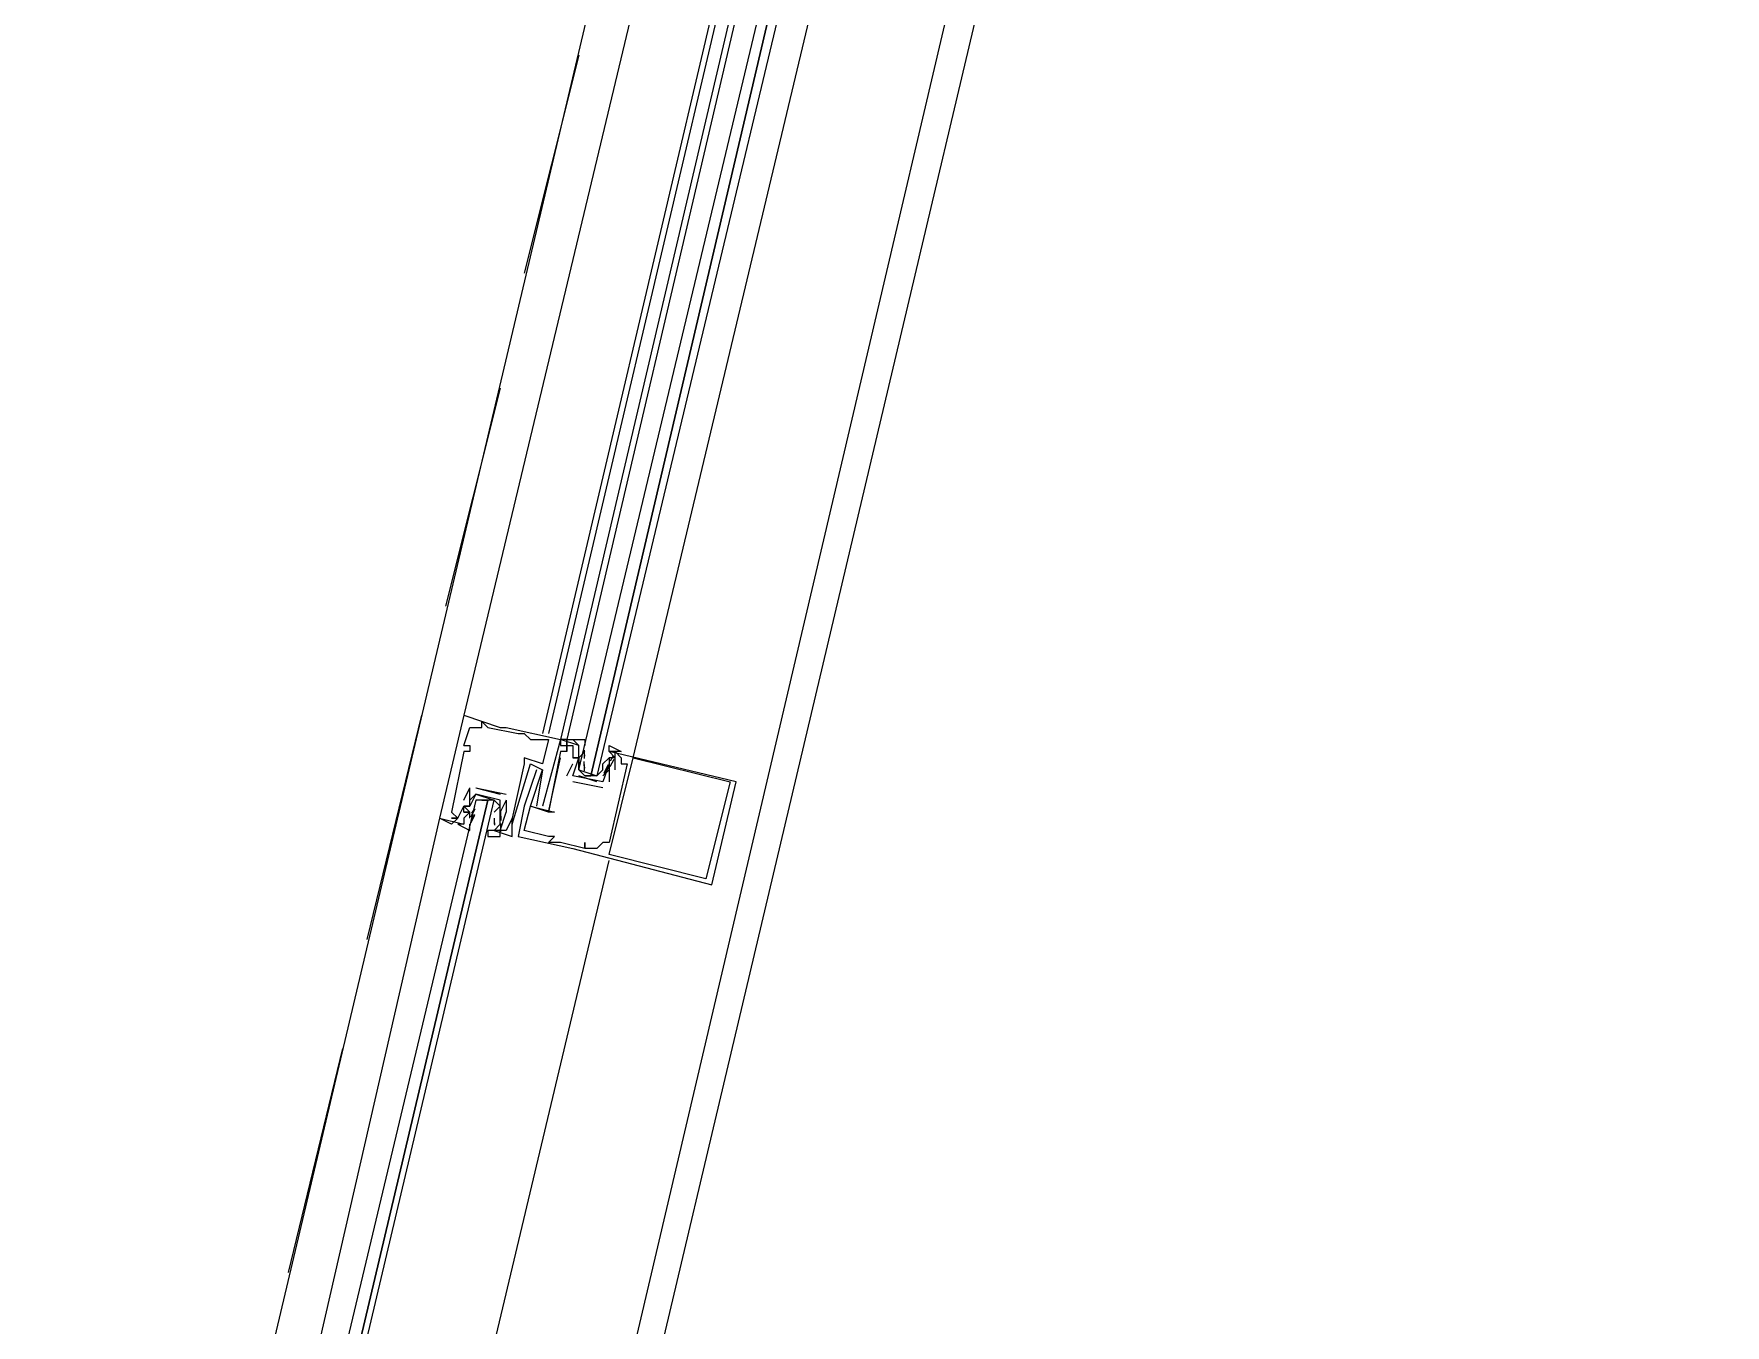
# Model space of a CAD drawing. Header units: feet. Extents: x -84 to 198, y -22 to 181.
# Drawn here: x 123.453 to 127.178, y 114.595 to 117.438 of the extents above; entities that cross this region are included whole.
import ezdxf

# ---------------------------------------------------------------- set-up
doc = ezdxf.new("R2010")
doc.units = ezdxf.units.FT
doc.layers.add('A-LINEA', color=7, linetype='CONTINUOUS')

msp = doc.modelspace()

# ---------------------------------------------------------------- linework, layer by layer
at = {"layer": 'A-LINEA'}
for p, q in [((128.0267, 128.0444), (124.1867, 111.8044)), ((123.4533, 112.3244), (125.16, 119.5378)), ((124.2133, 112.1511), (125.9067, 119.3644)), ((125.16, 119.1111), (124.4, 115.9378)), ((125.32, 119.0711), (124.5733, 115.8978)), ((125.3333, 119.0711), (124.5867, 115.8978)), ((125.36, 119.0711), (124.6133, 115.8844)), ((125.3733, 119.0711), (124.6267, 115.8844)), ((124.7733, 115.8444), (125.5333, 119.0311)), ((124.6533, 117.3911), (124.5333, 116.9111)), ((124.48, 116.6578), (124.36, 116.1778)), ((124.3067, 115.9378), (124.1867, 115.4444)), ((124.4, 115.9378), (124.4, 115.9378)), ((124.4133, 115.9111), (124.4133, 115.9111)), ((124.4267, 115.9111), (124.4267, 115.9111)), ((124.44, 115.9244), (124.44, 115.9244)), ((124.44, 115.9111), (124.44, 115.9111)), ((124.4533, 115.9111), (124.4533, 115.9111)), ((124.48, 115.9111), (124.48, 115.9111)), ((124.4933, 115.9111), (124.4933, 115.9111)), ((124.52, 115.8978), (124.52, 115.8978)), ((124.5333, 115.8978), (124.5333, 115.8978)), ((124.5467, 115.8844), (124.5467, 115.8844)), ((124.5867, 115.8844), (124.5867, 115.8844)), ((124.6267, 115.8844), (124.6133, 115.8844)), ((124.6133, 115.8844), (124.6133, 115.8844)), ((124.6133, 115.8844), (124.6133, 115.8844)), ((124.6267, 115.8844), (124.6133, 115.8844)), ((124.6267, 115.8844), (124.6133, 115.8844)), ((124.6267, 115.8844), (124.6267, 115.8844)), ((124.4, 115.8711), (124.4, 115.8711)), ((124.4, 115.8578), (124.4, 115.8578)), ((124.4133, 115.8711), (124.4133, 115.8711)), ((124.4133, 115.8578), (124.4133, 115.8578)), ((124.5333, 115.8444), (124.5333, 115.8444)), ((124.6133, 115.8711), (124.6133, 115.8711)), ((124.6133, 115.8578), (124.6133, 115.8578)), ((124.6133, 115.8578), (124.6133, 115.8578)), ((124.6133, 115.8444), (124.6133, 115.8444)), ((124.6267, 115.8711), (124.6267, 115.8711)), ((124.6267, 115.8711), (124.6267, 115.8711)), ((124.6267, 115.8711), (124.6267, 115.8711)), ((124.6267, 115.8578), (124.6267, 115.8578)), ((124.6267, 115.8578), (124.6267, 115.8578)), ((124.64, 115.8711), (124.64, 115.8711)), ((124.64, 115.8444), (124.64, 115.8444)), ((124.64, 115.8444), (124.64, 115.8444)), ((124.6533, 115.8711), (124.6533, 115.8711)), ((124.6533, 115.8578), (124.6533, 115.8578)), ((124.6667, 115.8578), (124.6533, 115.8444)), ((124.6533, 115.8444), (124.6533, 115.8444)), ((124.6533, 115.8444), (124.6533, 115.8444)), ((124.6658, 115.8156), (124.6652, 115.8359)), ((124.6665, 115.848), (124.6655, 115.8599)), ((124.6659, 115.8427), (124.6656, 115.861)), ((124.6667, 115.8444), (124.6667, 115.8444)), ((124.7067, 115.8311), (124.72, 115.8444)), ((124.72, 115.8578), (124.72, 115.8578)), ((124.72, 115.8444), (124.72, 115.8444)), ((124.7303, 115.8403), (124.7218, 115.8241)), ((124.7285, 115.8467), (124.7223, 115.8365)), ((124.7333, 115.8578), (124.7333, 115.8578)), ((124.7467, 115.8444), (124.7467, 115.8444)), ((124.7733, 115.8444), (124.7733, 115.8444)), ((124.5333, 115.8311), (124.5333, 115.8311)), ((124.5467, 115.8311), (124.5467, 115.8311)), ((124.56, 115.8178), (124.56, 115.8178)), ((124.5733, 115.8311), (124.5733, 115.8311)), ((124.5733, 115.8178), (124.5733, 115.8178)), ((124.5733, 115.8178), (124.5733, 115.8178)), ((124.6267, 115.8044), (124.64, 115.8311)), ((124.6267, 115.8044), (124.6267, 115.8044)), ((124.64, 115.8311), (124.64, 115.8311)), ((124.64, 115.8044), (124.64, 115.8044)), ((124.64, 115.8044), (124.64, 115.8044)), ((124.6533, 115.8311), (124.6533, 115.8311)), ((124.6933, 115.7911), (124.6533, 115.8044)), ((124.6665, 115.8213), (124.6655, 115.8332)), ((124.6667, 115.8044), (124.68, 115.8044)), ((124.6933, 115.8044), (124.6933, 115.8044)), ((124.7067, 115.8311), (124.7067, 115.8311)), ((124.7067, 115.8178), (124.7067, 115.8178)), ((124.718, 115.8283), (124.7084, 115.8103)), ((124.7151, 115.82), (124.7089, 115.8098)), ((124.72, 115.8311), (124.72, 115.8178)), ((124.72, 115.8311), (124.72, 115.8311)), ((124.72, 115.8311), (124.72, 115.8311)), ((124.72, 115.8178), (124.72, 115.8178)), ((124.72, 115.8178), (124.72, 115.8178)), ((124.72, 115.8178), (124.72, 115.8178)), ((124.7333, 115.8178), (124.7333, 115.8178)), ((124.7467, 115.8311), (124.7467, 115.8311)), ((124.76, 115.8311), (124.76, 115.8311)), ((124.4, 115.7511), (124.4133, 115.7778)), ((124.4133, 115.7778), (124.4133, 115.7778)), ((124.4133, 115.7778), (124.4133, 115.7778)), ((124.4267, 115.7778), (124.48, 115.7644)), ((124.4267, 115.7778), (124.4267, 115.7778)), ((124.4267, 115.7778), (124.4267, 115.7778)), ((124.48, 115.7644), (124.48, 115.7644)), ((124.4933, 115.7644), (124.4933, 115.7644)), ((124.7067, 115.7778), (124.64, 115.7911)), ((124.64, 115.7911), (124.64, 115.7911)), ((124.7067, 115.7911), (124.7067, 115.7911)), ((124.7067, 115.7911), (124.7067, 115.7911)), ((124.7067, 115.7778), (124.7067, 115.7778)), ((124.72, 115.7911), (124.72, 115.7911)), ((124.9867, 115.7911), (124.9867, 115.7911)), ((125, 115.7911), (125, 115.7911)), ((124.3733, 115.7244), (124.3733, 115.7244)), ((124.4, 115.7511), (124.4, 115.7511)), ((124.4, 115.7378), (124.4, 115.7378)), ((124.4, 115.7378), (124.4, 115.7378)), ((124.4, 115.7244), (124.4, 115.7244)), ((124.4, 115.7244), (124.4, 115.7244)), ((124.4133, 115.7378), (124.4133, 115.7378)), ((124.4133, 115.7244), (124.4133, 115.7244)), ((124.4133, 115.7244), (124.4133, 115.7244)), ((124.4133, 115.7111), (124.4133, 115.7244)), ((124.4153, 115.714), (124.425, 115.7319)), ((124.4182, 115.7222), (124.4244, 115.7324)), ((124.4267, 115.7378), (124.4267, 115.7378)), ((124.44, 115.7511), (124.4533, 115.7511)), ((124.4667, 115.7511), (124.4667, 115.7511)), ((124.4667, 115.7378), (124.4667, 115.7378)), ((124.48, 115.7511), (124.48, 115.7511)), ((124.48, 115.7511), (124.48, 115.7511)), ((124.48, 115.7244), (124.48, 115.7244)), ((124.48, 115.7244), (124.48, 115.7244)), ((124.4809, 115.7267), (124.4814, 115.7063)), ((124.4933, 115.7511), (124.4933, 115.7244)), ((124.4933, 115.7511), (124.4933, 115.7511)), ((124.4933, 115.7511), (124.4933, 115.7511)), ((124.4933, 115.7244), (124.4933, 115.7244)), ((124.5333, 115.7378), (124.5333, 115.7378)), ((124.5467, 115.7378), (124.5467, 115.7378)), ((124.5467, 115.7378), (124.5467, 115.7378)), ((124.56, 115.7378), (124.56, 115.7378)), ((124.5733, 115.7378), (124.5733, 115.7378)), ((124.5867, 115.7244), (124.5867, 115.7244)), ((124.5867, 115.7244), (124.5867, 115.7244)), ((124.6, 115.7244), (124.6, 115.7244)), ((124.3467, 115.7111), (124.3467, 115.7111)), ((124.3733, 115.7111), (124.3733, 115.7111)), ((124.3867, 115.7111), (124.3867, 115.7111)), ((124.3867, 115.7111), (124.3867, 115.7111)), ((124.4, 115.6978), (124.4, 115.6978)), ((124.4133, 115.7111), (124.4133, 115.7111)), ((124.4164, 115.7019), (124.4248, 115.7181)), ((124.4182, 115.7089), (124.4244, 115.7191)), ((124.4667, 115.7111), (124.4667, 115.6978)), ((124.4667, 115.7111), (124.4667, 115.7111)), ((124.4667, 115.6978), (124.4667, 115.6978)), ((124.4668, 115.7076), (124.4678, 115.6957)), ((124.48, 115.7111), (124.48, 115.7111)), ((124.4801, 115.7209), (124.4812, 115.709)), ((124.4808, 115.6995), (124.4811, 115.6812)), ((124.5067, 115.7111), (124.5067, 115.7111)), ((124.5067, 115.7111), (124.5067, 115.7111)), ((124.5067, 115.6978), (124.5067, 115.6978)), ((124.4667, 115.6844), (124.4667, 115.6844)), ((124.48, 115.6844), (124.48, 115.6844)), ((124.4933, 115.6844), (124.4933, 115.6844)), ((124.5067, 115.6844), (124.5067, 115.6844)), ((124.5067, 115.6711), (124.5067, 115.6711)), ((124.52, 115.6711), (124.52, 115.6711)), ((124.5333, 115.6844), (124.5333, 115.6844)), ((124.5867, 115.6711), (124.5867, 115.6711)), ((124.5867, 115.6578), (124.5867, 115.6578)), ((124.6, 115.6711), (124.6, 115.6711)), ((124.6133, 115.6578), (124.6133, 115.6578)), ((124.6667, 115.6578), (124.6667, 115.6578)), ((124.7067, 115.6578), (124.7067, 115.6578)), ((124.72, 115.6578), (124.72, 115.6578)), ((124.64, 115.6444), (124.64, 115.6444)), ((124.6667, 115.6444), (124.6667, 115.6444)), ((124.6667, 115.6444), (124.6667, 115.6444)), ((124.6933, 115.6444), (124.6933, 115.6444)), ((124.72, 115.6311), (124.72, 115.6311)), ((124.9333, 115.5778), (124.9333, 115.5778)), ((124.9467, 115.5644), (124.9467, 115.5644)), ((124.1333, 115.2044), (124.0133, 114.7111))]:
    msp.add_line(p, q, dxfattribs=at)
for points in [[(125.4667, 119.0444), (124.6933, 115.8044), (124.68, 115.8044), (125.44, 119.0444), (124.68, 115.8044), (124.6667, 115.8044), (124.6533, 115.8178), (125.4267, 119.0578)], [(124.4, 115.9378), (124.3467, 115.7111), (124.4, 115.6978)], [(124.4, 115.9378), (124.48, 115.9111), (124.4933, 115.9111), (124.6133, 115.8844), (124.5733, 115.7378), (124.5733, 115.7378)], [(124.4, 115.8711), (124.4133, 115.9111), (124.4267, 115.9111), (124.44, 115.9111), (124.44, 115.9244), (124.4533, 115.9111), (124.52, 115.8978), (124.5333, 115.8978), (124.5467, 115.8844), (124.5867, 115.8844), (124.5733, 115.8311), (124.5333, 115.8444), (124.5333, 115.8311), (124.5067, 115.7111), (124.5067, 115.7111), (124.4933, 115.6844), (124.48, 115.6844), (124.4933, 115.7244)], [(124.6533, 115.8711), (124.6133, 115.8844), (124.6133, 115.8711), (124.6267, 115.8711), (124.6267, 115.8844), (124.6267, 115.8711), (124.6267, 115.8578), (124.6133, 115.8578), (124.5867, 115.7244), (124.5467, 115.7378), (124.5733, 115.8178)], [(124.6267, 115.8844), (124.64, 115.8844), (124.64, 115.8844)], [(124.6267, 115.8844), (124.64, 115.8844), (124.64, 115.8844)], [(124.6267, 115.8844), (124.64, 115.8844), (124.64, 115.8844)], [(124.6533, 115.8178), (124.6533, 115.8311), (124.6533, 115.8444), (124.6533, 115.8578), (124.6533, 115.8711), (124.64, 115.8844), (124.6667, 115.8844), (124.6667, 115.8711)], [(124.4, 115.8711), (124.4133, 115.8711), (124.4133, 115.8578), (124.4, 115.8578), (124.3733, 115.7244), (124.3867, 115.7111), (124.3733, 115.7111), (124.3867, 115.7111), (124.4, 115.7378), (124.4, 115.7378)], [(124.56, 115.8178), (124.5333, 115.7378), (124.52, 115.6711), (124.64, 115.6444), (124.9467, 115.5644), (125, 115.7911), (124.72, 115.8578)], [(124.7333, 115.8178), (124.7333, 115.8578), (124.7467, 115.8444), (124.7467, 115.8311), (124.76, 115.8311), (124.72, 115.6578), (124.7067, 115.6578), (124.6933, 115.6444), (124.6667, 115.6444), (124.6667, 115.6578), (124.6667, 115.6444), (124.6133, 115.6578), (124.5867, 115.6578), (124.6, 115.6711), (124.5867, 115.6711), (124.5333, 115.6844), (124.5467, 115.7378), (124.6, 115.7244), (124.5867, 115.7244), (124.6133, 115.8444)], [(124.6267, 115.8578), (124.6267, 115.8711), (124.64, 115.8711), (124.64, 115.8444), (124.64, 115.8444)], [(124.72, 115.8178), (124.72, 115.8311), (124.7067, 115.7911), (124.64, 115.8044), (124.6533, 115.8444), (124.64, 115.8444), (124.6533, 115.8444), (124.6533, 115.8578), (124.6533, 115.8578)], [(124.6533, 115.8444), (124.6533, 115.8311), (124.6533, 115.8178), (124.6933, 115.8044), (124.7067, 115.8178), (124.7067, 115.8311)], [(124.72, 115.8578), (124.72, 115.8711), (124.7467, 115.8578), (124.7333, 115.8578), (124.72, 115.8578), (124.7333, 115.8444), (124.72, 115.8444), (124.72, 115.8311), (124.72, 115.8178), (124.7067, 115.8044)], [(124.9867, 115.7911), (124.9333, 115.5778), (124.72, 115.6311), (124.7733, 115.8444), (124.9867, 115.7911)], [(124.4667, 115.6844), (124.5067, 115.6711), (124.5067, 115.6844), (124.5067, 115.7111), (124.5067, 115.6978), (124.5467, 115.8311), (124.5733, 115.8178), (124.56, 115.7378)], [(124.72, 115.8178), (124.72, 115.8178), (124.72, 115.7911)], [(124.48, 115.7511), (124.4267, 115.7644), (124.4133, 115.7378), (124.4, 115.7378), (124.4133, 115.7244), (124.4, 115.7111), (124.4, 115.6978), (124.3867, 115.6978), (124.4133, 115.6844), (124.4133, 115.6978)], [(124.4, 115.7244), (124.4, 115.7378), (124.4133, 115.7378), (124.4133, 115.7778)], [(124.4133, 115.7378), (124.4133, 115.7511), (124.4267, 115.7644), (124.4667, 115.7511), (124.48, 115.7378), (124.4667, 115.7244)], [(124.4267, 115.7778), (124.4267, 115.7778), (124.4933, 115.7644)], [(124.0667, 114.0578), (124.4667, 115.7511), (124.4533, 115.7511), (124.0533, 114.0578), (124.4533, 115.7511), (124.44, 115.7511), (124.4267, 115.7511), (124.0267, 114.0711)], [(124.4133, 115.7244), (124.4, 115.7244), (124.4133, 115.7244)], [(124.4667, 115.6844), (124.4533, 115.6844), (124.4533, 115.6711), (124.48, 115.6711), (124.48, 115.6844), (124.4667, 115.6844), (124.48, 115.6978), (124.48, 115.7111), (124.48, 115.7244), (124.48, 115.7511)], [(124.4933, 115.7511), (124.48, 115.7244), (124.48, 115.7111)], [(124.3867, 115.7111), (124.3733, 115.6978), (124.3467, 115.7111), (123.9733, 114.0844)], [(124.3867, 115.7111), (124.3733, 115.6978), (124.3467, 115.7111)], [(124.3867, 115.7111), (124.3733, 115.6978), (124.3467, 115.7111)], [(123.92, 112.2178), (124.3333, 113.9911), (124.72, 115.6178)]]:
    msp.add_lwpolyline(points, dxfattribs=at)

doc.saveas('drawing.dxf')
